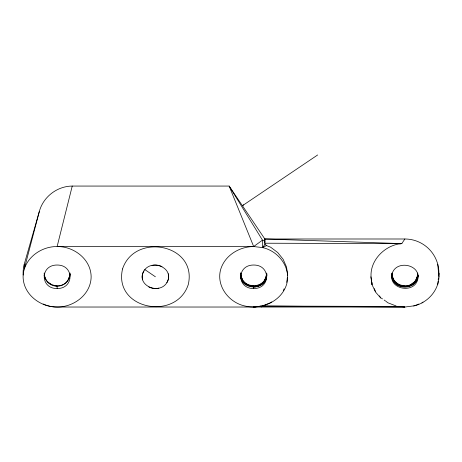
<?xml version="1.0" encoding="UTF-8"?>
<svg xmlns="http://www.w3.org/2000/svg" width="462" height="462" viewBox="0 0 462 462"><rect width="100%" height="100%" fill="white"/><g stroke="black" fill="none" stroke-linecap="round" stroke-linejoin="round"><path stroke-width="0.69" d="M413.686 305.994C428.609 302.679 440.407 288.583 438.9 273.013L438.698 275.057M23.164 275.052A34.021 34.021 0 0 1 24.261 264.2L39.38 211.278C43.353 196.777 57.201 186.151 72.239 186.065L229.146 186.065L264.841 238.993L264.969 244.363L266.545 245.582L270.692 247.239L277.737 252.552L283.142 259.298L286.538 267.042L287.699 275.283M437.739 284.615L438.08 281.202M438.219 279.833L438.421 277.789M266.47 273.498C266.233 290.049 240.54 289.535 240.829 273.013A13.115 13.115 0 0 0 242.55 279.504M240.483 274.671L240.673 273.186M266.805 274.561C266.147 290.76 240.252 290.171 240.448 273.758M266.614 276.553L266.834 274.884M266.834 275.468C266.418 291.158 240.24 290.638 240.448 274.902M286.694 282.34L287.006 279.96M417.937 274.982C416.92 290.54 392.059 290.13 391.741 274.364M417.954 275.392C416.805 291.164 391.626 290.275 391.649 274.33M404.879 238.993L264.841 238.993L264.691 243.22L401.761 243.607L404.879 238.993A34.021 34.021 0 0 1 438.836 275.057M287.104 279.291L287.404 277.287M418.07 275.167C417.625 291.158 391.793 290.979 391.649 274.902M72.239 186.065L57.121 246.546C40.344 246.321 23.285 259.188 23.1 276.784C23.285 294.381 40.344 307.247 57.121 307.028L404.879 307.034L413.686 305.873A34.021 34.021 0 0 0 418.849 304.031M39.38 211.278L24.261 268.959L24.261 264.2M68.249 279.504L69.537 276.374L69.976 273.013A13.115 13.115 0 0 1 68.249 279.504C62.445 290.881 43.624 285.707 44.265 273.013A13.115 13.115 0 0 0 45.986 279.504M416.014 279.504L417.296 276.374L417.735 273.013A13.115 13.115 0 0 1 416.014 279.504C410.204 290.881 391.389 285.707 392.024 273.013A13.115 13.115 0 0 0 393.751 279.504M266.459 277.622C264.882 283.206 259.373 286.948 253.678 287.046M283.397 290.494L284.084 288.842M143.942 270.905C135.476 285.279 159.107 295.38 166.857 282.663C175.329 268.295 151.692 258.189 143.942 270.905A10.505 10.06 -54.4 0 0 142.625 279.828M43.151 304.025A34.021 34.021 0 0 0 57.121 307.028C73.891 307.247 90.956 294.381 91.141 276.784C90.956 259.188 73.891 246.321 57.121 246.546L253.678 246.546L262.485 247.574L264.969 244.363M399.849 243.901L401.882 243.59C383.939 244.843 367.492 262.531 371.65 280.902M421.893 302.974L422.973 302.067M411.307 284.263L413.969 282.195M243.035 205.29L243.641 204.822M270.692 302.731L271.731 301.934M253.678 246.546L229.146 186.065L262.485 240.148L262.485 247.574C278.702 251.022 291.603 267.995 286.538 284.615C281.133 301.513 261.504 310.002 244.877 305.994C228.661 302.546 215.76 285.58 220.819 268.959C225.271 255.116 239.53 246.621 253.678 246.546L262.485 240.148L264.963 241.17M242.4 205.717L317.648 154.966M262.485 247.574L266.545 245.582M264.645 305.036L266.591 304.227M262.485 305.925L264.102 305.261M267.18 304.013L270.103 302.945M261.313 306.063L253.678 307.028L261.313 306.063L261.313 307.028M57.121 288.548C74.301 288.698 74.301 264.876 57.121 265.026C39.934 264.876 39.934 288.698 57.121 288.548L57.121 286.001L53.794 285.556M253.678 288.548C270.865 288.698 270.865 264.876 253.678 265.026C236.498 264.876 236.498 288.698 253.678 288.548L253.678 286.001L250.352 285.556M400.433 306.45L262.029 306.063L404.885 307.028L400.537 306.462M264.841 238.993L401.761 243.607M401.553 285.556L404.879 286.238M396.073 305.942L387.872 302.783L385.741 301.155M381.381 298.152L382.49 298.908M384.153 300.034L385.262 300.785M144.71 269.496L155.399 276.784M48.031 282.195L50.693 284.263M380.827 298.169L375.415 291.903L372.02 284.615L370.859 276.784M380.827 297.776L379.319 295.824M374.295 288.577L375.415 291.274M371.8 282.034L372.02 284.615L371.771 282.138M437.739 264.206L438.9 276.784M266.892 273.695A13.231 13.231 0 0 1 253.338 286.232A13.231 13.231 0 0 1 240.448 273.007M417.948 275.081A13.231 13.231 0 0 1 391.724 274.388M266.534 273.007A13.115 13.115 0 0 1 264.813 279.504M151.975 265.425A15.512 14.859 -54.4 0 1 162.012 266.603M168.18 273.741A10.505 10.06 -54.4 0 1 166.857 282.669M158.824 288.149A15.512 14.859 -54.4 0 1 148.787 286.971M70.276 274.388A13.231 13.231 0 0 1 44.052 275.081M122.54 268.959C113.121 309.396 176.166 321.454 188.259 284.615C197.684 244.173 134.633 232.12 122.54 268.959M392.099 273.741C387.999 288.993 413.571 294.288 417.66 279.828C421.76 264.576 396.194 259.28 392.099 273.741"/></g></svg>
